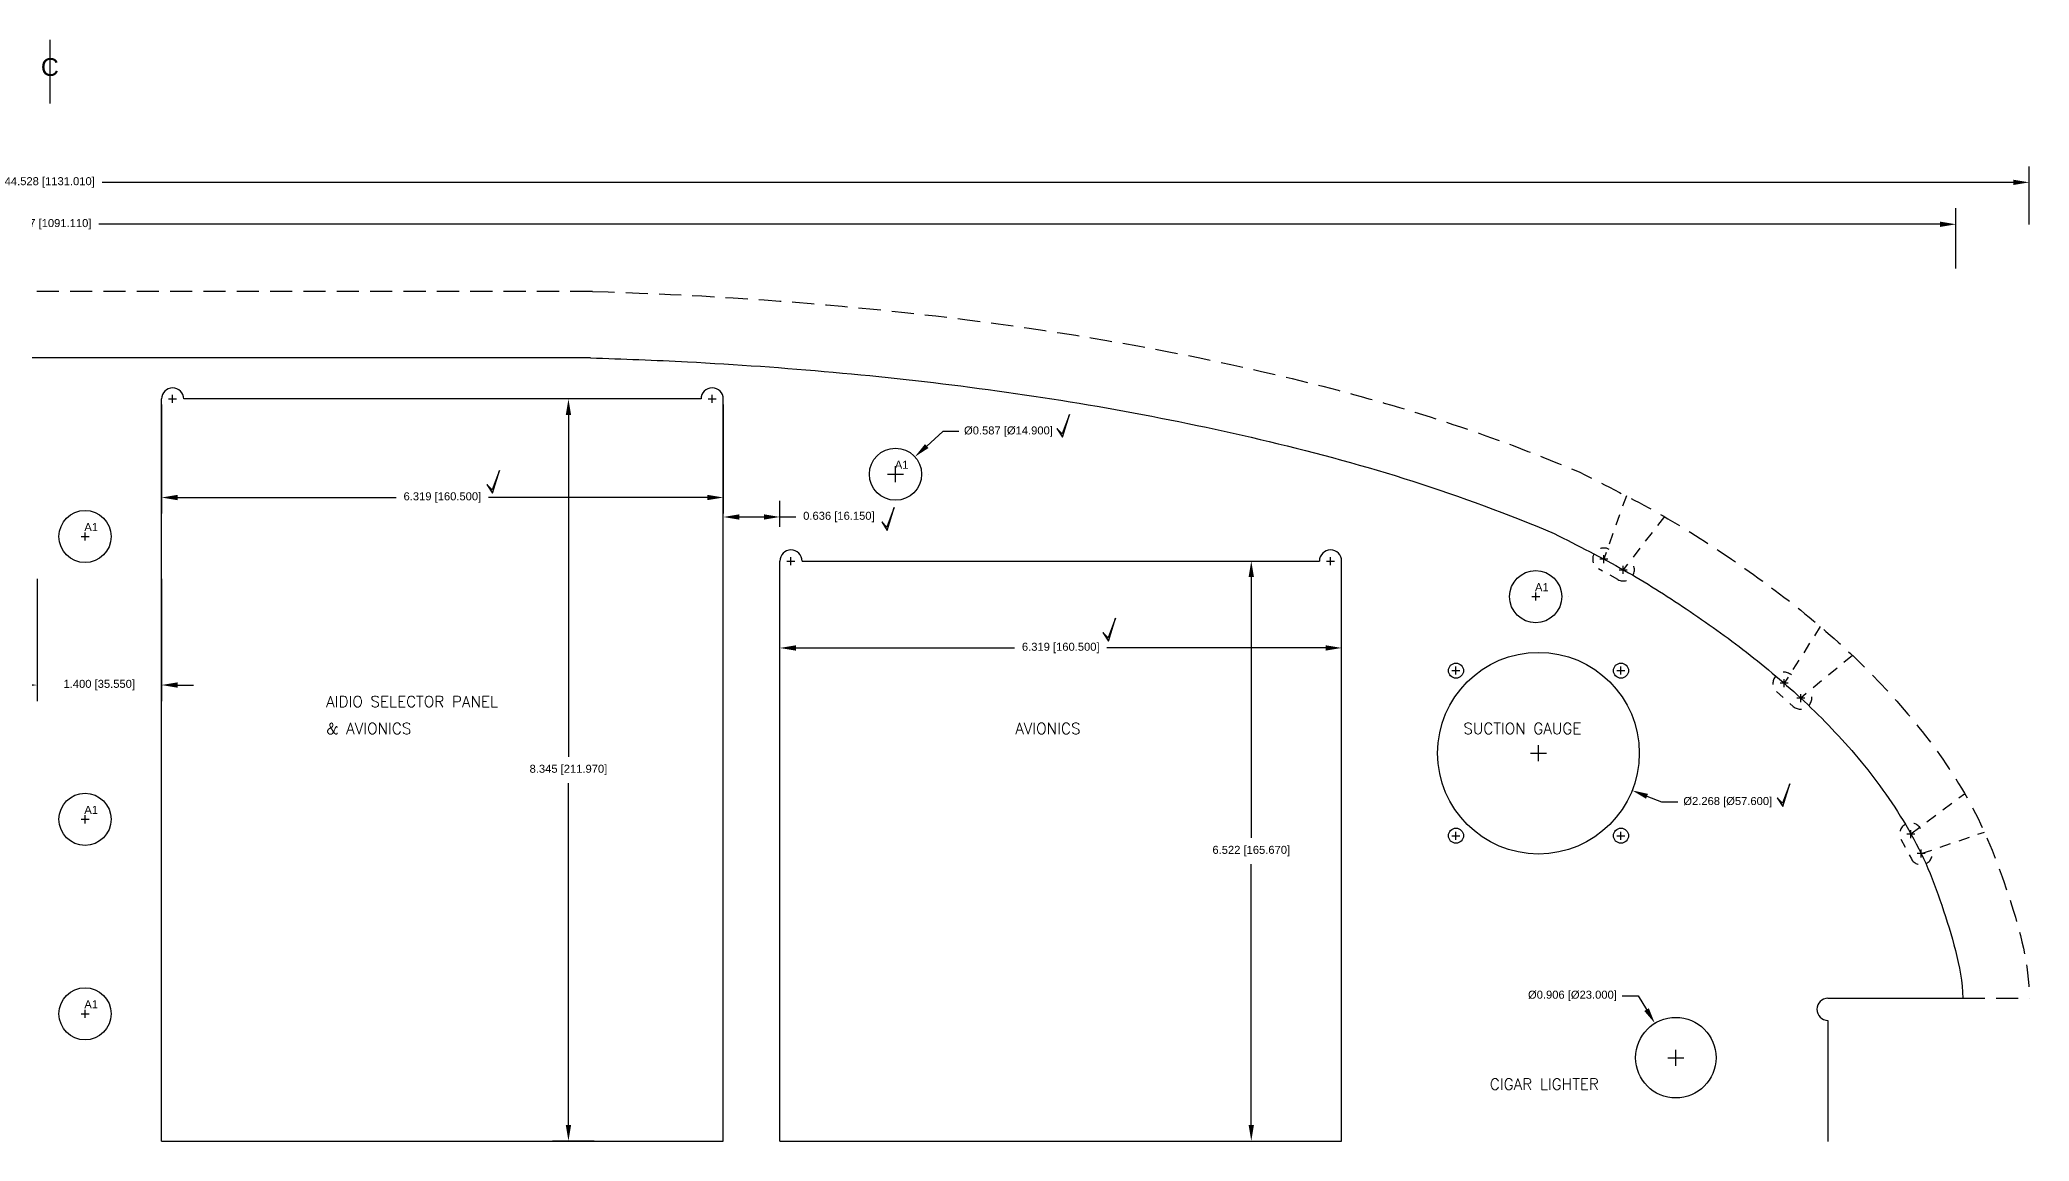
# Model space of a CAD drawing. Header units: inches. Extents: x -0.8 to 46.4, y 13.3 to 37.4.
# Drawn here: x 24.03 to 46.41, y 24.98 to 37.37 of the extents above; entities that cross this region are included whole.
import ezdxf

# ---------------------------------------------------------------- set-up
doc = ezdxf.new("R2010")
doc.units = ezdxf.units.IN
doc.header["$MEASUREMENT"] = 0
doc.header["$PDSIZE"] = -5
doc.linetypes.add('DASHED', pattern=[0.375, 0.25, -0.125])
doc.linetypes.add('HIDDEN', pattern=[0.375, 0.25, -0.125])
doc.layers.get('Defpoints').update_dxf_attribs({"color": 5})
doc.styles.add('ROMANT', font='romant', dxfattribs={"height": 0.11})
doc.styles.get("Standard").update_dxf_attribs({"font": 'arial.ttf'})
doc.dimstyles.get("Standard").update_dxf_attribs({"dimtxt": 0.09, "dimasz": 0.18, "dimexe": 0.18, "dimexo": 0.0625, "dimgap": 0.09, "dimtad": 0, "dimtih": 1, "dimtoh": 1, "dimdec": 3, "dimzin": 0, "dimdsep": 46, "dimtxsty": 'Standard', "dimcen": 0.09, "dimadec": 0, "dimazin": 0, "dimtfac": 1, "dimtdec": 4, "dimtofl": 0, "dimtmove": 0, "dimatfit": 3, "dimfxl": 1, "dimtolj": 1, "dimtzin": 0, "dimarcsym": 0})

# ---------------------------------------------------------------- blocks, each defined once
blk = doc.blocks.new('*D200')
at = {"color": 0, "lineweight": -2}
for p, q in [((41.829, 26.617), (42.009, 26.617)), ((42.009, 26.617), (42.103, 26.463))]:
    blk.add_line(p, q, dxfattribs=at)
at = {"color": 0}
for p, q in [((42.432, 25.832), (42.432, 26.012)), ((42.342, 25.922), (42.522, 25.922))]:
    blk.add_line(p, q, dxfattribs=at)
blk.add_solid([(42.077, 26.447), (42.128, 26.478), (42.196, 26.309)], dxfattribs=at)
at = {"layer": 'Defpoints', "color": 0}
for p in [(42.196, 26.309), (42.667, 25.535)]:
    blk.add_point(p, dxfattribs=at)
at = {"color": 0, "insert": (41.269, 26.617), "char_height": 0.09, "attachment_point": 5}
blk.add_mtext('\\A1;%%c0.906 [%%c23.000]', dxfattribs=at)
blk = doc.blocks.new('*D242')
at = {"color": 0}
for p, q in [((40.797, 29.347), (40.977, 29.347)), ((40.887, 29.257), (40.887, 29.437))]:
    blk.add_line(p, q, dxfattribs=at)
at = {"color": 0, "lineweight": -2}
for p, q in [((42.275, 28.795), (42.108, 28.861)), ((42.455, 28.795), (42.275, 28.795))]:
    blk.add_line(p, q, dxfattribs=at)
at = {"color": 0}
blk.add_solid([(42.119, 28.889), (42.097, 28.834), (41.941, 28.928)], dxfattribs=at)
at = {"layer": 'Defpoints', "color": 0}
for p in [(39.833, 29.765), (41.941, 28.928)]:
    blk.add_point(p, dxfattribs=at)
at = {"color": 0, "insert": (43.016, 28.795), "char_height": 0.09, "attachment_point": 5}
blk.add_mtext('\\A1;%%c2.268 [%%c57.600]', dxfattribs=at)
blk = doc.blocks.new('*D274')
at = {"color": 0, "lineweight": -2}
for p, q in [((25.4, 33.268), (25.4, 32.042)), ((31.719, 33.268), (31.719, 32.042)), ((25.58, 32.222), (28.039, 32.222)), ((31.539, 32.222), (29.079, 32.222))]:
    blk.add_line(p, q, dxfattribs=at)
at = {"color": 0}
for points in [[(25.58, 32.252), (25.58, 32.192), (25.4, 32.222)], [(31.539, 32.192), (31.539, 32.252), (31.719, 32.222)]]:
    blk.add_solid(points, dxfattribs=at)
at = {"layer": 'Defpoints', "color": 0}
for p in [(25.4, 33.33), (31.719, 33.33), (31.719, 32.222)]:
    blk.add_point(p, dxfattribs=at)
at = {"color": 0, "insert": (28.559, 32.222), "char_height": 0.09, "attachment_point": 5}
blk.add_mtext('\\A1;6.319 [160.500]', dxfattribs=at)
blk = doc.blocks.new('*D286')
at = {"color": 0, "lineweight": -2}
for p, q in [((32.355, 30.329), (32.355, 30.71)), ((38.673, 30.329), (38.673, 30.71)), ((32.535, 30.53), (34.994, 30.53)), ((38.493, 30.53), (36.034, 30.53))]:
    blk.add_line(p, q, dxfattribs=at)
at = {"color": 0}
for points in [[(32.535, 30.56), (32.535, 30.5), (32.355, 30.53)], [(38.493, 30.5), (38.493, 30.56), (38.673, 30.53)]]:
    blk.add_solid(points, dxfattribs=at)
at = {"layer": 'Defpoints', "color": 0}
for p in [(38.673, 30.53), (32.355, 30.267), (38.673, 30.267)]:
    blk.add_point(p, dxfattribs=at)
at = {"color": 0, "insert": (35.514, 30.53), "char_height": 0.09, "attachment_point": 5}
blk.add_mtext('\\A1;6.319 [160.500]', dxfattribs=at)
blk = doc.blocks.new('*D287')
at = {"color": 0, "lineweight": -2}
for p, q in [((31.719, 31.893), (31.719, 32.183)), ((31.899, 32.003), (32.175, 32.003)), ((32.355, 31.893), (32.355, 32.183)), ((32.355, 32.003), (32.535, 32.003))]:
    blk.add_line(p, q, dxfattribs=at)
at = {"color": 0}
for points in [[(31.899, 32.033), (31.899, 31.973), (31.719, 32.003)], [(32.175, 31.973), (32.175, 32.033), (32.355, 32.003)]]:
    blk.add_solid(points, dxfattribs=at)
at = {"layer": 'Defpoints', "color": 0}
for p in [(32.355, 32.003), (31.719, 31.831), (32.355, 31.831)]:
    blk.add_point(p, dxfattribs=at)
at = {"color": 0, "insert": (33.019, 32.003), "char_height": 0.09, "attachment_point": 5}
blk.add_mtext('\\A1;0.636 [16.150]', dxfattribs=at)
blk = doc.blocks.new('*D299')
at = {"color": 0, "lineweight": -2}
for p, q in [((34.186, 32.963), (34.007, 32.801)), ((34.366, 32.963), (34.186, 32.963))]:
    blk.add_line(p, q, dxfattribs=at)
at = {"color": 0}
for p, q in [((33.566, 32.484), (33.746, 32.484)), ((33.656, 32.394), (33.656, 32.574))]:
    blk.add_line(p, q, dxfattribs=at)
blk.add_solid([(33.987, 32.823), (34.027, 32.779), (33.873, 32.68)], dxfattribs=at)
at = {"layer": 'Defpoints', "color": 0}
for p in [(33.873, 32.68), (33.438, 32.287)]:
    blk.add_point(p, dxfattribs=at)
at = {"color": 0, "insert": (34.926, 32.963), "char_height": 0.09, "attachment_point": 5}
blk.add_mtext('\\A1;%%c0.587 [%%c14.900]', dxfattribs=at)
blk = doc.blocks.new('*D427')
at = {"color": 0, "lineweight": -2}
for p, q in [((36.935, 31.507), (37.837, 31.507)), ((37.657, 31.327), (37.657, 28.394)), ((37.657, 25.165), (37.657, 28.099)), ((36.935, 24.985), (37.837, 24.985))]:
    blk.add_line(p, q, dxfattribs=at)
at = {"color": 0}
for points in [[(37.687, 31.327), (37.627, 31.327), (37.657, 31.507)], [(37.627, 25.165), (37.687, 25.165), (37.657, 24.985)]]:
    blk.add_solid(points, dxfattribs=at)
at = {"layer": 'Defpoints', "color": 0}
for p in [(36.873, 31.507), (36.873, 24.985), (37.657, 24.985)]:
    blk.add_point(p, dxfattribs=at)
at = {"color": 0, "insert": (37.657, 28.246), "char_height": 0.09, "attachment_point": 5}
blk.add_mtext('\\A1;6.522 [165.670]', dxfattribs=at)
blk = doc.blocks.new('*D428')
at = {"color": 0, "lineweight": -2}
for p, q in [((30.266, 33.33), (29.797, 33.33)), ((29.977, 33.15), (29.977, 29.305)), ((29.977, 25.165), (29.977, 29.01)), ((30.266, 24.985), (29.797, 24.985))]:
    blk.add_line(p, q, dxfattribs=at)
at = {"color": 0}
for points in [[(30.007, 33.15), (29.947, 33.15), (29.977, 33.33)], [(29.947, 25.165), (30.007, 25.165), (29.977, 24.985)]]:
    blk.add_solid(points, dxfattribs=at)
at = {"layer": 'Defpoints', "color": 0}
for p in [(30.328, 33.33), (29.977, 24.985), (30.328, 24.985)]:
    blk.add_point(p, dxfattribs=at)
at = {"color": 0, "insert": (29.977, 29.158), "char_height": 0.09, "attachment_point": 5}
blk.add_mtext('\\A1;8.345 [211.970]', dxfattribs=at)
blk = doc.blocks.new('*D527')
at = {"color": 0, "lineweight": -2}
for p, q in [((24, 31.309), (24, 29.933)), ((25.4, 31.309), (25.4, 29.933)), ((23.82, 30.113), (23.64, 30.113)), ((25.58, 30.113), (25.76, 30.113))]:
    blk.add_line(p, q, dxfattribs=at)
at = {"color": 0}
for points in [[(23.82, 30.083), (23.82, 30.143), (24, 30.113)], [(25.58, 30.143), (25.58, 30.083), (25.4, 30.113)]]:
    blk.add_solid(points, dxfattribs=at)
at = {"layer": 'Defpoints', "color": 0}
for p in [(24, 31.372), (25.4, 31.372), (25.4, 30.113)]:
    blk.add_point(p, dxfattribs=at)
at = {"color": 0, "insert": (24.7, 30.113), "char_height": 0.09, "attachment_point": 5}
blk.add_mtext('\\A1;1.400 [35.550]', dxfattribs=at)
blk = doc.blocks.new('*D727')
at = {"color": 0, "lineweight": -2}
for p, q in [((1.879, 35.293), (1.879, 35.946)), ((46.406, 35.293), (46.406, 35.946)), ((2.059, 35.766), (23.551, 35.766)), ((46.226, 35.766), (24.734, 35.766))]:
    blk.add_line(p, q, dxfattribs=at)
at = {"color": 0}
for points in [[(2.059, 35.796), (2.059, 35.736), (1.879, 35.766)], [(46.226, 35.736), (46.226, 35.796), (46.406, 35.766)]]:
    blk.add_solid(points, dxfattribs=at)
at = {"layer": 'Defpoints', "color": 0}
for p in [(46.406, 35.766), (1.879, 35.231), (46.406, 35.231)]:
    blk.add_point(p, dxfattribs=at)
at = {"color": 0, "insert": (24.143, 35.766), "char_height": 0.09, "attachment_point": 5}
blk.add_mtext('\\A1;44.528 [1131.010]', dxfattribs=at)
blk = doc.blocks.new('*D728')
at = {"color": 0, "lineweight": -2}
for p, q in [((2.627, 34.797), (2.627, 35.475)), ((45.583, 34.797), (45.583, 35.475)), ((2.807, 35.295), (23.514, 35.295)), ((45.403, 35.295), (24.696, 35.295))]:
    blk.add_line(p, q, dxfattribs=at)
at = {"color": 0}
for points in [[(2.807, 35.325), (2.807, 35.265), (2.627, 35.295)], [(45.403, 35.265), (45.403, 35.325), (45.583, 35.295)]]:
    blk.add_solid(points, dxfattribs=at)
at = {"layer": 'Defpoints', "color": 0}
for p in [(45.583, 35.295), (2.627, 34.734), (45.583, 34.734)]:
    blk.add_point(p, dxfattribs=at)
at = {"color": 0, "insert": (24.105, 35.295), "char_height": 0.09, "attachment_point": 5}
blk.add_mtext('\\A1;42.957 [1091.110]', dxfattribs=at)

msp = doc.modelspace()

# ---------------------------------------------------------------- hatches: boundary and pattern name
h = msp.add_hatch()
h.set_pattern_fill('ANSI31', color=256, style=0)
h.set_pattern_definition([(45, (11.5687, -0.27233), (-0.08838835, 0.08838835), [])])
h.paths.add_polyline_path([(35.5339, 32.8995), (35.6127, 33.1568), (35.5294, 32.9365), (35.4713, 32.9966)])
h = msp.add_hatch()
h.set_pattern_fill('ANSI31', color=256, style=0)
h.set_pattern_definition([(45, (5.15651, -0.90171), (-0.08838835, 0.08838835), [])])
h.paths.add_polyline_path([(29.1217, 32.2701), (29.2005, 32.5274), (29.1172, 32.3071), (29.0591, 32.3672)])
h = msp.add_hatch()
h.set_pattern_fill('ANSI31', color=256, style=0)
h.set_pattern_definition([(45, (9.59814, -1.3213), (-0.08838835, 0.08838835), [])])
h.paths.add_polyline_path([(33.5633, 31.8506), (33.6421, 32.1078), (33.5588, 31.8875), (33.5007, 31.9476)])
h = msp.add_hatch()
h.set_pattern_fill('ANSI31', color=256, style=0)
h.set_pattern_definition([(45, (12.0857, -2.56496), (-0.08838835, 0.08838835), [])])
h.paths.add_polyline_path([(36.0508, 30.6069), (36.1297, 30.8642), (36.0464, 30.6439), (35.9883, 30.704)])
h = msp.add_hatch()
h.set_pattern_fill('ANSI31', color=256, style=0)
h.set_pattern_definition([(45, (19.66965, -4.42606), (-0.08838835, 0.08838835), [])])
h.paths.add_polyline_path([(43.6348, 28.7458), (43.7136, 29.0031), (43.6303, 28.7828), (43.5722, 28.8429)])

# ---------------------------------------------------------------- linework, layer by layer
for p, q in [((24.1425, 37.3697), (24.1425, 36.6531)), ((30.225, 33.7915), (18.06, 33.7915)), ((25.5248, 33.2852), (25.5248, 33.3752)), ((31.5937, 33.2852), (31.5937, 33.3752)), ((25.3998, 24.985), (25.3998, 33.3302)), ((25.4798, 33.3302), (25.5698, 33.3302)), ((31.4687, 33.3302), (25.6498, 33.3302)), ((31.5487, 33.3302), (31.6387, 33.3302)), ((31.7187, 24.985), (31.7187, 33.3302)), ((35.6127, 33.1568), (35.5294, 32.9365)), ((35.5339, 32.8995), (35.6127, 33.1568)), ((35.4713, 32.9966), (35.5339, 32.8995)), ((35.5294, 32.9365), (35.4713, 32.9966)), ((29.2005, 32.5274), (29.1172, 32.3071)), ((29.1217, 32.2701), (29.2005, 32.5274)), ((33.6106, 32.4838), (33.7006, 32.4838)), ((33.6556, 32.4388), (33.6556, 32.5288)), ((34.0272, 32.4838), (34.0272, 32.4838)), ((29.0591, 32.3672), (29.1217, 32.2701)), ((29.1172, 32.3071), (29.0591, 32.3672)), ((33.6421, 32.1078), (33.5588, 31.8875)), ((33.5633, 31.8506), (33.6421, 32.1078)), ((24.495, 31.7832), (24.585, 31.7832)), ((24.54, 31.7382), (24.54, 31.8282)), ((33.5007, 31.9476), (33.5633, 31.8506)), ((33.5588, 31.8875), (33.5007, 31.9476)), ((32.4796, 31.4623), (32.4796, 31.5523)), ((38.5485, 31.4623), (38.5485, 31.5523)), ((41.6217, 31.4841), (41.6217, 31.5741)), ((32.3546, 24.985), (32.3546, 31.5073)), ((32.4346, 31.5073), (32.5246, 31.5073)), ((32.6046, 31.5073), (38.4235, 31.5073)), ((38.5035, 31.5073), (38.5935, 31.5073)), ((38.6735, 24.985), (38.6735, 31.5073)), ((41.6667, 31.5291), (41.5767, 31.5291)), ((41.796, 31.4092), (41.886, 31.4092)), ((41.841, 31.3642), (41.841, 31.4542)), ((40.8106, 31.1071), (40.9006, 31.1071)), ((40.8556, 31.0621), (40.8556, 31.1521)), ((41.2272, 31.1071), (41.2272, 31.1071)), ((35.9883, 30.704), (36.0508, 30.6069)), ((36.0464, 30.6439), (35.9883, 30.704)), ((36.1297, 30.8642), (36.0464, 30.6439)), ((36.0508, 30.6069), (36.1297, 30.8642)), ((39.914, 30.2747), (40.004, 30.2747)), ((39.959, 30.2297), (39.959, 30.3197)), ((41.7701, 30.2747), (41.8601, 30.2747)), ((41.8151, 30.2297), (41.8151, 30.3197)), ((43.6939, 30.1324), (43.6039, 30.1324)), ((43.6489, 30.0874), (43.6489, 30.1774)), ((43.836, 29.9216), (43.836, 30.0116)), ((43.881, 29.9666), (43.791, 29.9666)), ((40.842, 29.3466), (40.932, 29.3466)), ((40.887, 29.3016), (40.887, 29.3916)), ((43.7136, 29.0031), (43.6303, 28.7828)), ((43.6348, 28.7458), (43.7136, 29.0031)), ((24.54, 28.5577), (24.54, 28.6477)), ((43.5722, 28.8429), (43.6348, 28.7458)), ((43.6303, 28.7828), (43.5722, 28.8429)), ((24.495, 28.6027), (24.585, 28.6027)), ((39.914, 28.4185), (40.004, 28.4185)), ((39.959, 28.3735), (39.959, 28.4635)), ((41.7701, 28.4185), (41.8601, 28.4185)), ((41.8151, 28.3735), (41.8151, 28.4635)), ((45.1195, 28.4376), (45.0295, 28.4376)), ((45.0745, 28.3926), (45.0745, 28.4826)), ((45.2363, 28.2166), (45.1463, 28.2166)), ((45.1913, 28.1716), (45.1913, 28.2616)), ((24.495, 26.4155), (24.585, 26.4155)), ((24.54, 26.3705), (24.54, 26.4605)), ((44.1425, 26.5916), (45.5835, 26.5916)), ((44.1425, 26.3416), (44.1425, 24.9805)), ((42.4316, 25.8772), (42.4316, 25.9672)), ((42.3866, 25.9222), (42.4766, 25.9222)), ((25.3998, 24.985), (31.7187, 24.985)), ((32.3546, 24.985), (38.6735, 24.985))]:
    msp.add_line(p, q)
at = {"linetype": 'HIDDEN'}
for p, q in [((30.2462, 34.5392), (18.0388, 34.5392)), ((45.6585, 26.5916), (46.4065, 26.5916))]:
    msp.add_line(p, q, dxfattribs=at)
at = {"linetype": 'HIDDEN', "ltscale": 0.5}
for p, q in [((41.8756, 32.2406), (41.6217, 31.5291)), ((42.3027, 32.007), (41.841, 31.4092)), ((44.0571, 30.7724), (43.6516, 30.1324)), ((44.419, 30.4461), (43.836, 29.9666)), ((45.0745, 28.4403), (45.6786, 28.8911)), ((45.1913, 28.2166), (45.9039, 28.4598))]:
    msp.add_line(p, q, dxfattribs=at)
at = {"linetype": 'DASHED', "ltscale": 0.25}
for p, q in [((41.7811, 31.2995), (41.5617, 31.4194)), ((43.566, 30.0388), (43.7531, 29.8731)), ((44.964, 28.3792), (45.0808, 28.1582))]:
    msp.add_line(p, q, dxfattribs=at)
at = {"linetype": 'DASHED', "ltscale": 0.125}
msp.add_line((45.5835, 26.5916), (45.7085, 26.5916), dxfattribs=at)
for centre, radius in [((33.6556, 32.4838), 0.2933), ((24.54, 31.7832), 0.2933), ((40.8556, 31.1071), 0.2933), ((40.887, 29.3466), 1.1339), ((39.959, 30.2747), 0.0848), ((41.8151, 30.2747), 0.0848), ((24.54, 28.6027), 0.2933), ((39.959, 28.4185), 0.0848), ((41.8151, 28.4185), 0.0848), ((24.54, 26.4155), 0.2933), ((42.4316, 25.9222), 0.4528)]:
    msp.add_circle(centre, radius)
for centre, start, end in [((25.5248, 33.3302), 0, 180), ((31.5937, 33.3302), 0, 180), ((32.4796, 31.5073), 0, 180), ((38.5485, 31.5073), 0, 180), ((44.1425, 26.4666), 90, 270)]:
    msp.add_arc(centre, 0.125, start, end)
at = {"linetype": 'DASHED', "ltscale": 0.25}
for centre, start, end in [((41.6217, 31.5291), 61.33953, 241.33953), ((41.841, 31.4092), 241.33953, 61.33953), ((43.6489, 30.1324), 48.45978, 228.45978), ((43.836, 29.9666), 228.45978, 48.45978), ((45.0745, 28.4376), 27.85941, 207.85941), ((45.1913, 28.2166), 207.85941, 27.85941)]:
    msp.add_arc(centre, 0.125, start, end, dxfattribs=at)
at = {"linetype": 'HIDDEN'}
msp.add_open_spline([(30.2462, 34.5392), (31.1842, 34.5126), (33.0622, 34.4046), (35.8681, 34.0543), (38.1885, 33.573), (40.015, 33.034), (40.9101, 32.6921), (41.3517, 32.5056), (41.3517, 32.5056), (41.6476, 32.3549), (42.2379, 32.066), (43.0628, 31.5358), (43.8511, 30.9617), (44.5917, 30.3051), (45.2657, 29.5497), (45.8369, 28.6858), (46.2117, 27.6834), (46.4065, 26.9708), (46.4065, 26.5916)], degree=3, knots=[0, 0, 0, 0, 2.8151436, 5.6388539, 8.4766289, 9.9128695, 11.3479585, 11.3479585, 11.3479585, 11.3479585, 12.3478943, 13.317207, 14.2851929, 15.2715528, 16.2798294, 17.3174291, 18.3522803, 19.489909, 19.489909, 19.489909, 19.489909], dxfattribs=at)
msp.add_open_spline([(30.225, 33.7915), (30.5885, 33.7812), (31.4998, 33.7448), (32.9584, 33.6424), (34.5988, 33.4614), (36.2358, 33.2072), (37.8659, 32.8657), (39.4879, 32.4284), (40.5425, 32.0349), (41.0642, 31.8177)], degree=3, knots=[2.1918605, 2.1918605, 2.1918605, 2.1918605, 3.2826316, 4.9278817, 6.5772071, 8.2322879, 9.8957108, 11.5717377, 13.2670717, 13.2670717, 13.2670717, 13.2670717])
at = {"start_tangent": (0.8879114, -0.4600146), "end_tangent": (0, -1)}
msp.add_spline([(41.0642, 31.8177), (41.8543, 31.4017), (42.55, 30.9683), (43.2263, 30.4823), (43.875, 29.9303), (44.4817, 29.2924), (44.7613, 28.9325), (45.0178, 28.5392), (45.2424, 28.108), (45.4224, 27.6359), (45.5771, 27.1258), (45.6585, 26.5916)], degree=3, dxfattribs=at)

# ---------------------------------------------------------------- texts
at = {"style": 'ROMANT'}
for s, p in [('AIDIO SELECTOR PANEL', (27.2518, 29.8639)), ('& AVIONICS', (27.2518, 29.5622)), ('AVIONICS', (35.0024, 29.5622)), ('SUCTION GAUGE', (40.0416, 29.5622)), ('CIGAR LIGHTER', (40.3399, 25.5624))]:
    msp.add_text(s, height=0.125, dxfattribs=at).set_placement(p)
at = {"attachment_point": 5}
for s, insert, char_height in [('C', (24.1441, 37.062), 0.2), ('{A1}', (33.7247, 32.5903), 0.09), ('{A1}', (24.609, 31.8898), 0.09), ('{A1}', (40.9247, 31.2137), 0.09), ('{A1}', (24.609, 28.7093), 0.09), ('{A1}', (24.609, 26.5221), 0.09)]:
    msp.add_mtext(s, dxfattribs=dict(at, insert=insert, char_height=char_height))

# ---------------------------------------------------------------- dimensions: what is measured, and where the dimension line sits
for base, p1, p2, picture, middle in [((46.4065, 35.7655), (1.8786, 35.2306), (46.4065, 35.2306), '*D727', (24.1425, 35.7655)), ((45.5835, 35.295), (2.6266, 34.7345), (45.5835, 34.7345), '*D728', (24.105, 35.295)), ((25.3998, 30.1129), (24.0001, 31.3716), (25.3998, 31.3716), '*D527', (24.7, 30.1129))]:
    dim = msp.add_linear_dim(base=base, p1=p1, p2=p2, dimstyle='Standard')
    dim.commit()
    dim.dimension.update_dxf_attribs({"geometry": picture, "text_midpoint": middle})
at = {"color": 94}
for base, p1, p2, picture, middle in [((31.7187, 32.2216), (25.3998, 33.3302), (31.7187, 33.3302), '*D274', (28.5593, 32.2216)), ((32.3546, 32.0029), (31.7187, 31.8306), (32.3546, 31.8306), '*D287', (33.0194, 32.0029))]:
    dim = msp.add_linear_dim(base=base, p1=p1, p2=p2, dimstyle='Standard', dxfattribs=at)
    dim.commit()
    dim.dimension.update_dxf_attribs({"geometry": picture, "text_midpoint": middle})
dim = msp.add_linear_dim(base=(29.9773, 24.985), p1=(30.3282, 33.3302), p2=(30.3282, 24.985), angle=90, dimstyle='Standard')
dim.commit()
dim.dimension.update_dxf_attribs({"geometry": '*D428', "text_midpoint": (29.9773, 29.1576)})
for p1, p2, picture, middle in [((33.438, 32.2871), (33.8732, 32.6804), '*D299', (34.9258, 32.9627)), ((39.8333, 29.7653), (41.9408, 28.9279), '*D242', (43.0156, 28.795))]:
    dim = msp.add_diameter_dim_2p(p1=p1, p2=p2, dimstyle='Standard', dxfattribs=at)
    dim.commit()
    dim.dimension.update_dxf_attribs({"geometry": picture, "text_midpoint": middle, "dimtype": 163})
dim = msp.add_linear_dim(base=(37.6573, 24.985), p1=(36.8728, 31.5073), p2=(36.8728, 24.985), angle=90, dimstyle='Standard')
dim.commit()
dim.dimension.update_dxf_attribs({"geometry": '*D427', "text_midpoint": (37.6573, 28.2462), "dimtype": 160})
dim = msp.add_linear_dim(base=(38.6735, 30.5302), p1=(32.3546, 30.2669), p2=(38.6735, 30.2669), dimstyle='Standard', dxfattribs=at)
dim.commit()
dim.dimension.update_dxf_attribs({"geometry": '*D286', "text_midpoint": (35.514, 30.5302), "dimtype": 160})
dim = msp.add_diameter_dim_2p(p1=(42.66678, 25.5353), p2=(42.19636, 26.30902), dimstyle='Standard')
dim.commit()
dim.dimension.update_dxf_attribs({"geometry": '*D200', "text_midpoint": (41.26903, 26.61663), "dimtype": 163})

doc.saveas('drawing.dxf')
